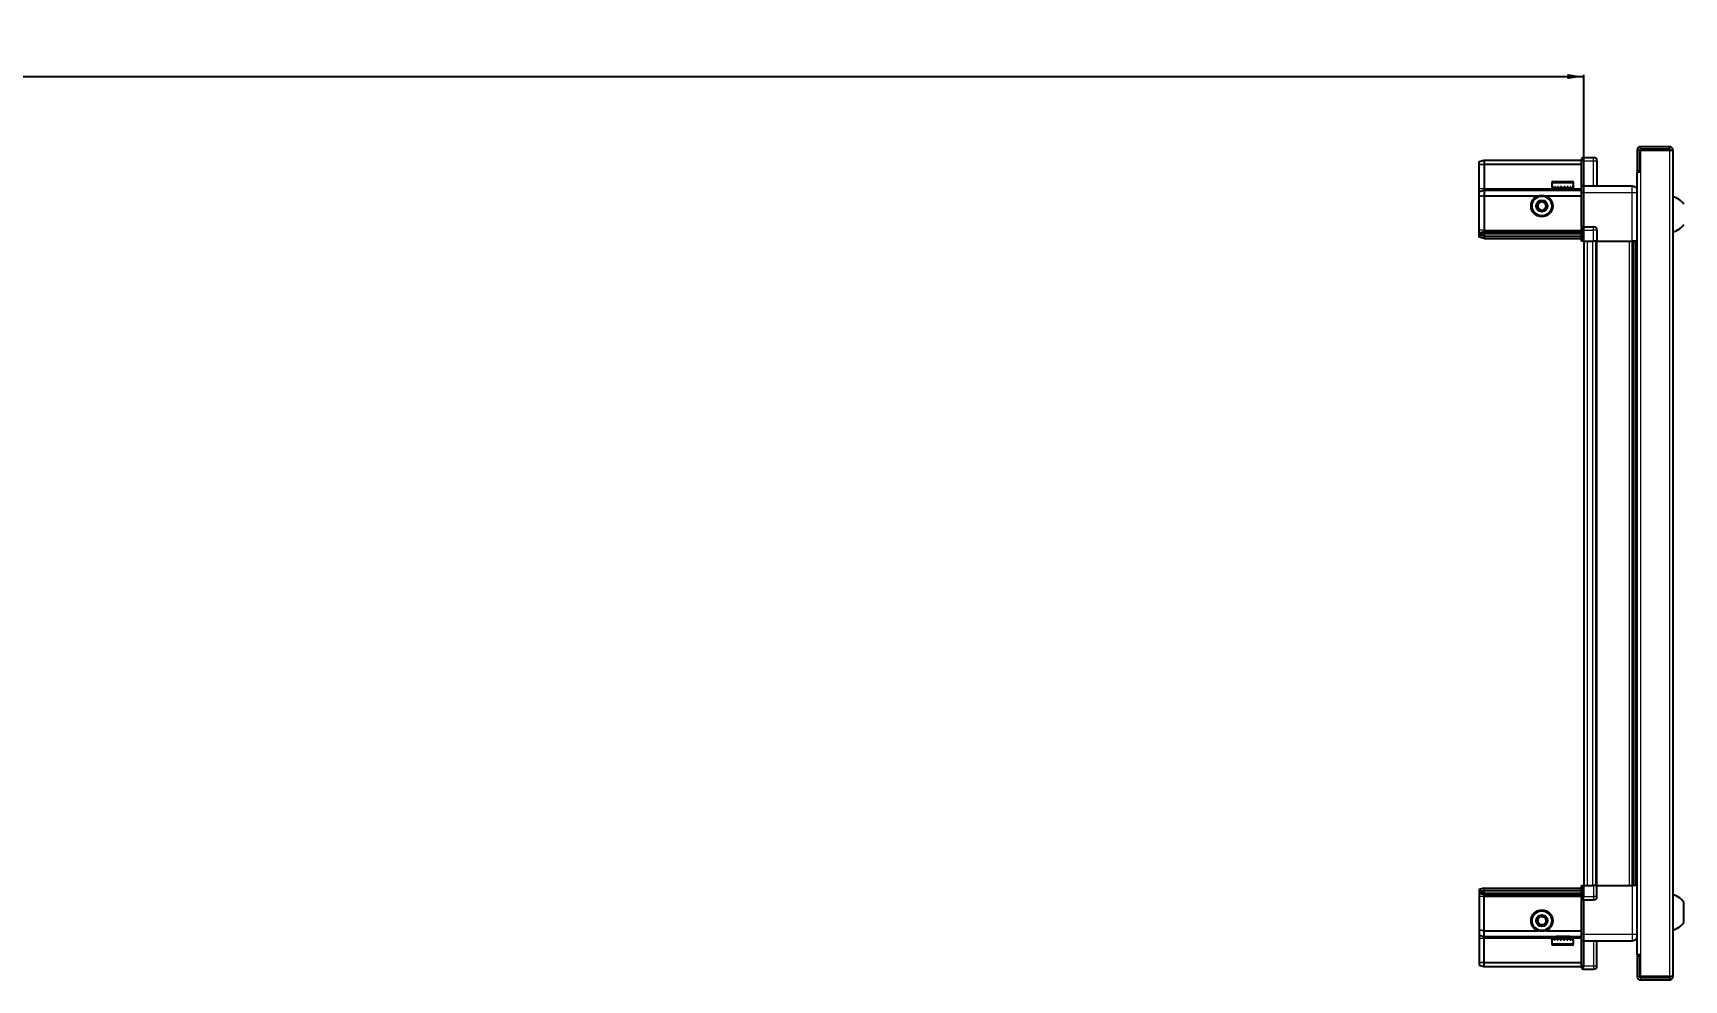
# Model space of a CAD drawing. Header units: millimetres. Extents: x 834 to 5053, y -1209 to 1858.
# Drawn here: x 3081 to 4070, y 1227 to 1794 of the extents above; entities that cross this region are included whole.
import ezdxf

# ---------------------------------------------------------------- set-up
doc = ezdxf.new("R2010")
doc.units = ezdxf.units.MM
doc.layers.add('FORMAT', color=7, linetype='Continuous')
doc.styles.add('SLDTEXTSTYLE0', font='TXT', dxfattribs={"width": 0.75})
doc.dimstyles.new('SLDDIMSTYLE0', dxfattribs={"dimtxt": 20, "dimasz": 10, "dimexe": 0, "dimexo": 0.0625, "dimgap": 5, "dimtad": 2, "dimdec": 1, "dimrnd": 1e-09, "dimzin": 12, "dimdsep": 46, "dimtxsty": 'SLDTEXTSTYLE0', "dimsah": 1, "dimcen": 0.09, "dimadec": 0, "dimazin": 3, "dimtfac": 1, "dimtofl": 0, "dimtmove": 0, "dimatfit": 3, "dimfxl": 0, "dimfrac": 2, "dimtolj": 1, "dimtzin": 12, "dimarcsym": 0})

# ---------------------------------------------------------------- blocks, each defined once
blk = doc.blocks.new('_D_4')
at = {"layer": 'FORMAT'}
for p, q in [((1910.07, 1669.77), (1910.07, 1769.26)), ((1910.07, 1768.26), (4010.07, 1768.26)), ((4010.07, 1669.77), (4010.07, 1769.26))]:
    blk.add_line(p, q, dxfattribs=at)
for points in [[(1910.07, 1768.26), (1920.07, 1766.72), (1920.07, 1769.8)], [(4010.07, 1768.26), (4000.07, 1769.8), (4000.07, 1766.72)]]:
    blk.add_solid(points, dxfattribs=at)
at = {"layer": 'FORMAT', "insert": (2930.51, 1794.04), "char_height": 20, "attachment_point": 1, "style": 'SLDTEXTSTYLE0'}
blk.add_mtext('2100', dxfattribs=at)

msp = doc.modelspace()

# ---------------------------------------------------------------- linework, layer by layer
at = {"color": 7, "linetype": 'Continuous', "lineweight": 25}
for p, q in [((4041.92, 1724.16), (4041.92, 1711.76)), ((4043.42, 1724.16), (4043.42, 1711.76)), ((4043.92, 1711.26), (4043.92, 1724.16)), ((4043.92, 1724.16), (4061.32, 1724.16)), ((4061.32, 1726.26), (4044.02, 1726.26)), ((4061.32, 1724.76), (4044.02, 1724.76)), ((4061.32, 1724.76), (4061.32, 1726.26)), ((4061.32, 1724.16), (4063.42, 1724.16)), ((4063.42, 1724.16), (4063.42, 1229.36)), ((3947.42, 1717.45), (3950.42, 1718.26)), ((3947.42, 1715.6), (3947.42, 1717.45)), ((3947.42, 1715.6), (3950.42, 1715.76)), ((3947.42, 1701.26), (3947.42, 1715.6)), ((3950.42, 1718.26), (3950.42, 1715.76)), ((3950.42, 1718.26), (4008.72, 1718.26)), ((3950.42, 1715.76), (3950.42, 1701.26)), ((3950.42, 1715.76), (4008.72, 1715.76)), ((4009.59, 1719.76), (4008.72, 1719.26)), ((4009.59, 1719.76), (4008.72, 1719.26)), ((4008.72, 1719.26), (4008.72, 1717.76)), ((4008.72, 1702.96), (4008.72, 1717.76)), ((4009.92, 1719.76), (4009.59, 1719.76)), ((4009.92, 1719.76), (4009.59, 1719.76)), ((4009.92, 1717.76), (4009.92, 1719.76)), ((4009.92, 1719.76), (4009.92, 1719.76)), ((4009.92, 1719.76), (4015.92, 1719.76)), ((4009.92, 1717.76), (4009.92, 1702.96)), ((4017.92, 1717.76), (4017.92, 1702.76)), ((4041.82, 1711.26), (4041.82, 1242.26)), ((4041.82, 1711.26), (4043.92, 1711.26)), ((4041.92, 1711.76), (4043.42, 1711.76)), ((3947.42, 1699.45), (3947.42, 1701.26)), ((3950.42, 1701.26), (3950.42, 1700.26)), ((3990.92, 1704.66), (3990.92, 1701.76)), ((3990.92, 1701.76), (3990.96, 1701.76)), ((3991.08, 1702.26), (3990.96, 1702.26)), ((3990.96, 1702.26), (3990.96, 1701.76)), ((3990.96, 1701.76), (3991.08, 1701.76)), ((3991.08, 1702.26), (3991.08, 1701.76)), ((3991.08, 1701.76), (3991.49, 1701.76)), ((3991.83, 1702.26), (3991.49, 1702.26)), ((3991.49, 1702.26), (3991.49, 1701.76)), ((3991.49, 1701.76), (3991.83, 1701.76)), ((3991.72, 1705.46), (4003.12, 1705.46)), ((3991.83, 1702.26), (3991.83, 1701.76)), ((3991.83, 1701.76), (3992.6, 1701.76)), ((3993.12, 1702.26), (3992.6, 1702.26)), ((3992.6, 1702.26), (3992.6, 1701.76)), ((3992.6, 1701.76), (3993.12, 1701.76)), ((3993.02, 1701.76), (3993.02, 1701.66)), ((3993.02, 1701.66), (4001.82, 1701.66)), ((3993.12, 1702.26), (3993.12, 1701.76)), ((3993.12, 1701.76), (3994.18, 1701.76)), ((3993.42, 1701.26), (3994.11, 1700.77)), ((3993.42, 1701.26), (4001.42, 1701.26)), ((3994.11, 1700.77), (3993.42, 1700.29)), ((3994.11, 1700.77), (4000.73, 1700.77)), ((3994.84, 1702.26), (3994.18, 1702.26)), ((3994.18, 1702.26), (3994.18, 1701.76)), ((3994.18, 1701.76), (3994.84, 1701.76)), ((3994.84, 1702.26), (3994.84, 1701.76)), ((3994.84, 1701.76), (3996.08, 1701.76)), ((3996.81, 1702.26), (3996.08, 1702.26)), ((3996.08, 1702.26), (3996.08, 1701.76)), ((3996.08, 1701.76), (3996.51, 1701.76)), ((3996.51, 1702.26), (3996.51, 1701.76)), ((3996.81, 1702.26), (3996.81, 1701.76)), ((3996.81, 1701.76), (3998.11, 1701.76)), ((3998.84, 1702.26), (3998.11, 1702.26)), ((3998.11, 1702.26), (3998.11, 1701.76)), ((3998.38, 1702.26), (3998.38, 1701.76)), ((3998.38, 1701.76), (3998.84, 1701.76)), ((3998.84, 1702.26), (3998.84, 1701.76)), ((3998.84, 1701.76), (4000.08, 1701.76)), ((4000.73, 1702.26), (4000.08, 1702.26)), ((4000.08, 1702.26), (4000.08, 1701.76)), ((4000.08, 1701.76), (4000.73, 1701.76)), ((4000.73, 1702.26), (4000.73, 1701.76)), ((4000.73, 1701.76), (4001.78, 1701.76)), ((4000.73, 1700.77), (4001.42, 1701.26)), ((4001.42, 1700.29), (4000.73, 1700.77)), ((4002.3, 1702.26), (4001.78, 1702.26)), ((4001.78, 1702.26), (4001.78, 1701.76)), ((4001.78, 1701.76), (4002.3, 1701.76)), ((4001.82, 1701.66), (4001.82, 1701.76)), ((4002.3, 1702.26), (4002.3, 1701.76)), ((4002.3, 1701.76), (4003.06, 1701.76)), ((4003.39, 1702.26), (4003.06, 1702.26)), ((4003.06, 1702.26), (4003.06, 1701.76)), ((4003.06, 1701.76), (4003.39, 1701.76)), ((4003.39, 1702.26), (4003.39, 1701.76)), ((4003.39, 1701.76), (4003.78, 1701.76)), ((4003.89, 1702.26), (4003.78, 1702.26)), ((4003.78, 1702.26), (4003.78, 1701.76)), ((4003.78, 1701.76), (4003.89, 1701.76)), ((4003.89, 1702.26), (4003.89, 1701.76)), ((4003.89, 1701.76), (4003.92, 1701.76)), ((4003.92, 1701.76), (4003.92, 1704.66)), ((4008.72, 1702.76), (4008.72, 1702.96)), ((4009.92, 1702.76), (4008.72, 1702.76)), ((4008.72, 1698.76), (4008.72, 1702.76)), ((4009.92, 1702.96), (4009.92, 1702.76)), ((4009.92, 1702.76), (4009.92, 1698.76)), ((4009.92, 1702.76), (4038.92, 1702.76)), ((3947.42, 1699.45), (3950.42, 1700.26)), ((3947.42, 1696.42), (3947.42, 1699.45)), ((3950.42, 1696.76), (3947.42, 1696.42)), ((3947.42, 1676.26), (3947.42, 1696.42)), ((3950.42, 1700.26), (3950.42, 1696.76)), ((3950.42, 1700.26), (4008.72, 1700.26)), ((3950.42, 1696.76), (3950.42, 1676.26)), ((3950.42, 1696.76), (3982.42, 1696.76)), ((3987.42, 1696.76), (4008.72, 1696.76)), ((3993.42, 1700.29), (3993.42, 1700.26)), ((3993.42, 1700.29), (4001.42, 1700.29)), ((4001.42, 1700.26), (4001.42, 1700.29)), ((4008.72, 1678.46), (4008.72, 1698.76)), ((4009.92, 1698.76), (4009.92, 1678.46)), ((3947.42, 1674.45), (3947.42, 1676.26)), ((3950.42, 1675.26), (3947.42, 1674.45)), ((3947.42, 1673.71), (3947.42, 1674.45)), ((3950.42, 1674.26), (3947.42, 1673.71)), ((3947.42, 1673.21), (3947.42, 1673.71)), ((3950.42, 1672.76), (3947.42, 1673.21)), ((3947.42, 1672.06), (3947.42, 1673.21)), ((3950.42, 1671.26), (3947.42, 1672.06)), ((3950.42, 1676.26), (3950.42, 1675.26)), ((3950.42, 1675.26), (3950.42, 1674.26)), ((3950.42, 1675.26), (4008.72, 1675.26)), ((3950.42, 1674.26), (3950.42, 1672.76)), ((3950.42, 1674.26), (4008.72, 1674.26)), ((3950.42, 1672.76), (3950.42, 1671.26)), ((3950.42, 1672.76), (4008.72, 1672.76)), ((3950.42, 1671.26), (4008.72, 1671.26)), ((4008.72, 1678.26), (4008.72, 1678.46)), ((4009.92, 1678.26), (4008.72, 1678.26)), ((4008.72, 1678.26), (4008.72, 1677.58)), ((4008.72, 1669.76), (4008.72, 1677.58)), ((4009.59, 1676.26), (4009.59, 1669.76)), ((4009.92, 1678.46), (4009.92, 1678.26)), ((4009.92, 1676.26), (4009.92, 1678.26)), ((4009.92, 1676.26), (4009.92, 1678.26)), ((4009.92, 1678.26), (4015.92, 1678.26)), ((4009.92, 1676.26), (4009.92, 1669.76)), ((4017.92, 1676.26), (4017.92, 1669.76)), ((4009.59, 1669.76), (4008.72, 1669.76)), ((4009.92, 1669.76), (4009.59, 1669.76)), ((4009.92, 1669.76), (4015.92, 1669.76)), ((4010.07, 1669.76), (4010.07, 1283.76)), ((4017.92, 1669.76), (4015.92, 1669.76)), ((4017.27, 1669.76), (4017.27, 1283.76)), ((4017.92, 1669.76), (4038.92, 1669.76)), ((4039.94, 1283.76), (4039.94, 1669.76)), ((4039.98, 1283.76), (4039.98, 1669.76)), ((4041.77, 1669.76), (4041.77, 1283.76)), ((3950.42, 1282.26), (3947.42, 1281.45)), ((3947.42, 1281.45), (3947.42, 1280.3)), ((3950.42, 1280.76), (3947.42, 1280.3)), ((3947.42, 1280.3), (3947.42, 1279.8)), ((3950.42, 1279.26), (3947.42, 1279.8)), ((3947.42, 1279.8), (3947.42, 1279.06)), ((3950.42, 1278.26), (3947.42, 1279.06)), ((3947.42, 1279.06), (3947.42, 1277.26)), ((3947.42, 1277.26), (3947.42, 1257.09)), ((3950.42, 1280.76), (3950.42, 1282.26)), ((3950.42, 1282.26), (4008.72, 1282.26)), ((3950.42, 1279.26), (3950.42, 1280.76)), ((3950.42, 1280.76), (4008.72, 1280.76)), ((3950.42, 1279.26), (4008.72, 1279.26)), ((3950.42, 1278.26), (3950.42, 1279.26)), ((3950.42, 1278.26), (4008.72, 1278.26)), ((3950.42, 1277.26), (3950.42, 1278.26)), ((3950.42, 1256.76), (3950.42, 1277.26)), ((4008.72, 1275.93), (4008.72, 1283.76)), ((4008.72, 1283.76), (4009.59, 1283.76)), ((4008.72, 1275.93), (4008.72, 1275.26)), ((4009.59, 1283.76), (4009.59, 1283.76)), ((4009.59, 1283.76), (4009.59, 1277.26)), ((4009.92, 1283.76), (4009.59, 1283.76)), ((4009.92, 1283.76), (4009.92, 1277.26)), ((4009.92, 1283.76), (4009.92, 1283.76)), ((4009.92, 1283.76), (4015.92, 1283.76)), ((4009.92, 1283.76), (4009.92, 1277.26)), ((4009.92, 1275.26), (4009.92, 1277.26)), ((4017.92, 1283.76), (4015.92, 1283.76)), ((4017.92, 1277.26), (4017.92, 1283.76)), ((4017.92, 1283.76), (4038.92, 1283.76)), ((4009.92, 1275.26), (4008.72, 1275.26)), ((4008.72, 1275.06), (4008.72, 1275.26)), ((4008.72, 1254.76), (4008.72, 1275.06)), ((4009.92, 1275.26), (4009.92, 1275.06)), ((4009.92, 1275.26), (4015.92, 1275.26)), ((4009.92, 1275.06), (4009.92, 1254.76)), ((4070.02, 1261.76), (4070.02, 1273.76)), ((3950.42, 1256.76), (3947.42, 1257.09)), ((3947.42, 1257.09), (3947.42, 1254.06)), ((3950.42, 1256.76), (3982.42, 1256.76)), ((3950.42, 1253.26), (3950.42, 1256.76)), ((3987.42, 1256.76), (4008.72, 1256.76)), ((3947.42, 1254.06), (3950.42, 1253.26)), ((3947.42, 1254.06), (3947.42, 1252.26)), ((3947.42, 1252.26), (3947.42, 1237.91)), ((3950.42, 1253.26), (4008.72, 1253.26)), ((3950.42, 1252.26), (3950.42, 1253.26)), ((3950.42, 1237.76), (3950.42, 1252.26)), ((3990.92, 1251.76), (3990.92, 1248.86)), ((3990.94, 1251.76), (3990.92, 1251.76)), ((3990.94, 1251.26), (3990.94, 1251.76)), ((3991.04, 1251.76), (3990.94, 1251.76)), ((3990.94, 1251.26), (3991.04, 1251.26)), ((3991.04, 1251.26), (3991.04, 1251.76)), ((3991.41, 1251.76), (3991.04, 1251.76)), ((3991.41, 1251.26), (3991.41, 1251.76)), ((3991.73, 1251.76), (3991.41, 1251.76)), ((3991.41, 1251.26), (3991.73, 1251.26)), ((4003.12, 1248.06), (3991.72, 1248.06)), ((3991.73, 1251.26), (3991.73, 1251.76)), ((3992.47, 1251.76), (3991.73, 1251.76)), ((3992.47, 1251.26), (3992.47, 1251.76)), ((3992.97, 1251.76), (3992.47, 1251.76)), ((3992.47, 1251.26), (3992.97, 1251.26)), ((3992.97, 1251.26), (3992.97, 1251.76)), ((3994.01, 1251.76), (3992.97, 1251.76)), ((3993.02, 1251.86), (3993.02, 1251.76)), ((4001.82, 1251.86), (3993.02, 1251.86)), ((3993.42, 1253.26), (3993.42, 1253.22)), ((3993.42, 1253.22), (3994.11, 1252.74)), ((4001.42, 1253.22), (3993.42, 1253.22)), ((3994.11, 1252.74), (3993.42, 1252.26)), ((4001.42, 1252.26), (3993.42, 1252.26)), ((3994.01, 1251.26), (3994.01, 1251.76)), ((3994.66, 1251.76), (3994.01, 1251.76)), ((3994.01, 1251.26), (3994.66, 1251.26)), ((4000.73, 1252.74), (3994.11, 1252.74)), ((3994.66, 1251.26), (3994.66, 1251.76)), ((3995.89, 1251.76), (3994.66, 1251.76)), ((3995.89, 1251.26), (3995.89, 1251.76)), ((3996.38, 1251.76), (3995.89, 1251.76)), ((3995.89, 1251.26), (3996.61, 1251.26)), ((3996.38, 1251.26), (3996.38, 1251.76)), ((3996.61, 1251.26), (3996.61, 1251.76)), ((3997.91, 1251.76), (3996.61, 1251.76)), ((3997.91, 1251.26), (3997.91, 1251.76)), ((3997.91, 1251.26), (3998.64, 1251.26)), ((3998.25, 1251.26), (3998.25, 1251.76)), ((3998.64, 1251.76), (3998.25, 1251.76)), ((3998.64, 1251.26), (3998.64, 1251.76)), ((3999.89, 1251.76), (3998.64, 1251.76)), ((3999.89, 1251.26), (3999.89, 1251.76)), ((4000.56, 1251.76), (3999.89, 1251.76)), ((3999.89, 1251.26), (4000.56, 1251.26)), ((4000.56, 1251.26), (4000.56, 1251.76)), ((4001.63, 1251.76), (4000.56, 1251.76)), ((4000.73, 1252.74), (4001.42, 1253.22)), ((4001.42, 1252.26), (4000.73, 1252.74)), ((4001.42, 1253.22), (4001.42, 1253.26)), ((4001.63, 1251.26), (4001.63, 1251.76)), ((4002.16, 1251.76), (4001.63, 1251.76)), ((4001.63, 1251.26), (4002.16, 1251.26)), ((4001.82, 1251.76), (4001.82, 1251.86)), ((4002.16, 1251.26), (4002.16, 1251.76)), ((4002.95, 1251.76), (4002.16, 1251.76)), ((4002.95, 1251.26), (4002.95, 1251.76)), ((4003.3, 1251.76), (4002.95, 1251.76)), ((4002.95, 1251.26), (4003.3, 1251.26)), ((4003.3, 1251.26), (4003.3, 1251.76)), ((4003.74, 1251.76), (4003.3, 1251.76)), ((4003.74, 1251.26), (4003.74, 1251.76)), ((4003.87, 1251.76), (4003.74, 1251.76)), ((4003.74, 1251.26), (4003.87, 1251.26)), ((4003.87, 1251.26), (4003.87, 1251.76)), ((4003.92, 1251.76), (4003.87, 1251.76)), ((4003.92, 1248.86), (4003.92, 1251.76)), ((4008.72, 1250.76), (4008.72, 1254.76)), ((4009.92, 1250.76), (4008.72, 1250.76)), ((4008.72, 1250.56), (4008.72, 1250.76)), ((4008.72, 1235.76), (4008.72, 1250.56)), ((4009.92, 1254.76), (4009.92, 1250.76)), ((4009.92, 1250.76), (4009.92, 1250.56)), ((4009.92, 1250.76), (4038.92, 1250.76)), ((4009.92, 1250.56), (4009.92, 1235.76)), ((4009.92, 1250.56), (4009.92, 1235.76)), ((4017.92, 1235.76), (4017.92, 1250.76)), ((3947.42, 1237.91), (3950.42, 1237.76)), ((3947.42, 1237.91), (3947.42, 1236.06)), ((3947.42, 1236.06), (3950.42, 1235.26)), ((3950.42, 1237.76), (4008.72, 1237.76)), ((3950.42, 1235.26), (3950.42, 1237.76)), ((4043.92, 1242.26), (4041.82, 1242.26)), ((4041.92, 1241.76), (4043.42, 1241.76)), ((4041.92, 1241.76), (4041.92, 1229.36)), ((4043.42, 1241.76), (4043.42, 1229.36)), ((4043.92, 1229.36), (4043.92, 1242.26)), ((3950.42, 1235.26), (4008.72, 1235.26)), ((4008.72, 1235.76), (4008.72, 1234.26)), ((4008.72, 1234.26), (4009.59, 1233.76)), ((4009.92, 1233.76), (4009.59, 1233.76)), ((4009.92, 1233.76), (4009.92, 1235.76)), ((4009.92, 1233.76), (4015.92, 1233.76)), ((4061.32, 1229.36), (4043.92, 1229.36)), ((4044.02, 1228.76), (4061.32, 1228.76)), ((4044.02, 1227.26), (4061.32, 1227.26)), ((4063.42, 1229.36), (4061.32, 1229.36)), ((4061.32, 1228.76), (4061.32, 1227.26))]:
    msp.add_line(p, q, dxfattribs=at)
at = {"color": 8, "linetype": 'Continuous', "lineweight": 18}
for p, q in [((4043.42, 1724.16), (4041.92, 1724.16)), ((4044.02, 1724.76), (4044.02, 1726.26)), ((4061.32, 1724.16), (4061.32, 1229.36)), ((4009.92, 1717.76), (4008.72, 1717.76)), ((4009.92, 1717.76), (4015.92, 1717.76)), ((4015.92, 1717.76), (4015.92, 1719.76)), ((4015.92, 1702.76), (4015.92, 1717.76)), ((4015.92, 1717.76), (4017.92, 1717.76)), ((4043.92, 1711.26), (4043.92, 1242.26)), ((3947.42, 1701.26), (3950.42, 1701.26)), ((3950.42, 1701.26), (3993.42, 1701.26)), ((3990.92, 1704.66), (4003.92, 1704.66)), ((4001.42, 1701.26), (4008.72, 1701.26)), ((4008.72, 1702.96), (4009.92, 1702.96)), ((4009.92, 1698.76), (4008.72, 1698.76)), ((4009.92, 1698.76), (4038.92, 1698.76)), ((4038.92, 1669.76), (4038.92, 1698.76)), ((3950.42, 1676.26), (3947.42, 1676.26)), ((3950.42, 1676.26), (4008.72, 1676.26)), ((4008.72, 1678.46), (4009.92, 1678.46)), ((4009.92, 1676.26), (4009.59, 1676.26)), ((4009.92, 1676.26), (4015.92, 1676.26)), ((4015.92, 1676.26), (4015.92, 1678.26)), ((4015.92, 1669.76), (4015.92, 1676.26)), ((4017.92, 1676.26), (4015.92, 1676.26)), ((4012.07, 1669.76), (4012.07, 1283.76)), ((4015.27, 1669.76), (4015.27, 1283.76)), ((4017.92, 1669.76), (4017.92, 1283.76)), ((4037.32, 1283.76), (4037.32, 1669.76)), ((4038.74, 1669.76), (4038.74, 1283.76)), ((4041.18, 1283.76), (4041.18, 1669.76)), ((3950.42, 1277.26), (3947.42, 1277.26)), ((3950.42, 1277.26), (4008.72, 1277.26)), ((4009.92, 1283.76), (4009.59, 1283.76)), ((4009.92, 1277.26), (4009.59, 1277.26)), ((4009.92, 1277.26), (4015.92, 1277.26)), ((4015.92, 1283.76), (4015.92, 1277.26)), ((4017.92, 1277.26), (4015.92, 1277.26)), ((4015.92, 1277.26), (4015.92, 1275.26)), ((4038.92, 1283.76), (4038.92, 1254.76)), ((4009.92, 1275.06), (4008.72, 1275.06)), ((3947.42, 1252.26), (3950.42, 1252.26)), ((3950.42, 1252.26), (3993.42, 1252.26)), ((4003.92, 1248.86), (3990.92, 1248.86)), ((4001.42, 1252.26), (4008.72, 1252.26)), ((4009.92, 1254.76), (4008.72, 1254.76)), ((4009.92, 1250.56), (4008.72, 1250.56)), ((4009.92, 1254.76), (4038.92, 1254.76)), ((4015.92, 1250.76), (4015.92, 1235.76)), ((4009.92, 1235.76), (4008.72, 1235.76)), ((4009.92, 1235.76), (4015.92, 1235.76)), ((4015.92, 1235.76), (4017.92, 1235.76)), ((4015.92, 1235.76), (4015.92, 1233.76)), ((4043.42, 1229.36), (4041.92, 1229.36)), ((4044.02, 1228.76), (4044.02, 1227.26))]:
    msp.add_line(p, q, dxfattribs=at)
at = {"color": 7, "linetype": 'Continuous', "lineweight": 25}
for centre, radius in [((3984.92, 1690.76), 6.5), ((3984.92, 1690.76), 3.46), ((3984.92, 1262.76), 6.5), ((3984.92, 1262.76), 3.46)]:
    msp.add_circle(centre, radius, dxfattribs=at)
at = {"color": 8, "linetype": 'Continuous', "lineweight": 18}
for centre in [(3984.92, 1690.76), (3984.92, 1262.76)]:
    msp.add_circle(centre, 5.7, dxfattribs=at)
at = {"color": 7, "linetype": 'Continuous', "lineweight": 25}
for centre, radius, start, end in [((4044.02, 1724.16), 2.1, 90, 180), ((4044.02, 1724.16), 0.6, 90, 180), ((4061.32, 1724.16), 2.1, 0, 90), ((4061.32, 1724.16), 0.6, 0, 90), ((4015.92, 1717.76), 2, 0, 90), ((3991.72, 1704.66), 0.8, 90, 180), ((3993.02, 1701.26), 0.4, 0, 90), ((4001.82, 1701.26), 0.4, 90, 180), ((4003.12, 1704.66), 0.8, 0, 90), ((3984.92, 1690.76), 2.5, 120.74103, 180.74103), ((3984.92, 1690.76), 2.5, 180.74103, 240.74103), ((3984.92, 1690.76), 2.5, 60.74103, 120.74103), ((3984.92, 1690.76), 2.5, 0.74103, 60.74103), ((3984.92, 1690.76), 2.5, 300.74103, 0.74103), ((4060.4, 1684.73), 11.91, 36.1266, 75.29965), ((3984.92, 1690.76), 2.5, 240.74103, 300.74103), ((4015.92, 1676.26), 2, 0, 90), ((4060.4, 1686.78), 11.91, 284.70035, 323.8734), ((4015.92, 1277.26), 2, 270, 0), ((4060.4, 1266.73), 11.91, 36.1266, 75.29965), ((3984.92, 1262.76), 2.5, 155.91157, 215.91157), ((3984.92, 1262.76), 2.5, 95.91157, 155.91157), ((3984.92, 1262.76), 2.5, 215.91157, 275.91157), ((3984.92, 1262.76), 2.5, 35.91157, 95.91157), ((3984.92, 1262.76), 2.5, 275.91157, 335.91157), ((3984.92, 1262.76), 2.5, 335.91157, 35.91157), ((4060.4, 1268.78), 11.91, 284.70035, 323.8734), ((3991.72, 1248.86), 0.8, 180, 270), ((3993.02, 1252.26), 0.4, 270, 360), ((4001.82, 1252.26), 0.4, 180, 270), ((4003.12, 1248.86), 0.8, 270, 360), ((4015.92, 1235.76), 2, 270, 0), ((4044.02, 1229.36), 2.1, 180, 270), ((4044.02, 1229.36), 0.6, 180, 270), ((4061.32, 1229.36), 2.1, 270, 0), ((4061.32, 1229.36), 0.6, 270, 0)]:
    msp.add_arc(centre, radius, start, end, dxfattribs=at)
for centre, start_param, end_param in [((4006.12, 1676.26), 0, 0.722734), ((4006.12, 1277.26), 5.560451, 6.283185)]:
    msp.add_ellipse(centre, major_axis=(3.46, 0), ratio=0.57735, start_param=start_param, end_param=end_param, dxfattribs=at)
for points, knots in [([(4038.92, 1702.76), (4039.36, 1702.71), (4040.04, 1702.64), (4040.85, 1702.2), (4041.41, 1701.76), (4041.68, 1701.39), (4041.82, 1701.21)], [0, 0, 0, 0, 0.384298, 0.591173, 0.802437, 1, 1, 1, 1]), ([(3982.4, 1692.17), (3982.84, 1692.43), (3983.67, 1692.92), (3984.5, 1693.42), (3984.88, 1693.64)], [0, 0, 0, 0, 0.534686, 1, 1, 1, 1]), ([(3982.44, 1689.28), (3982.44, 1689.41), (3982.43, 1690), (3982.42, 1691), (3982.41, 1691.82), (3982.4, 1692.17)], [0, 0, 0, 0, 0.133125, 0.637099, 1, 1, 1, 1]), ([(3984.88, 1693.64), (3985.33, 1693.39), (3986.17, 1692.92), (3987.01, 1692.45), (3987.4, 1692.23)], [0, 0, 0, 0, 0.534686, 1, 1, 1, 1]), ([(3987.4, 1692.23), (3987.4, 1691.89), (3987.42, 1691.06), (3987.43, 1690.07), (3987.44, 1689.47), (3987.44, 1689.35)], [0, 0, 0, 0, 0.362901, 0.866875, 1, 1, 1, 1]), ([(3984.96, 1687.87), (3984.51, 1688.12), (3983.67, 1688.59), (3982.83, 1689.06), (3982.44, 1689.28)], [0, 0, 0, 0, 0.534686, 1, 1, 1, 1]), ([(3987.44, 1689.35), (3986.99, 1689.08), (3986.17, 1688.59), (3985.34, 1688.1), (3984.96, 1687.87)], [0, 0, 0, 0, 0.534686, 1, 1, 1, 1]), ([(4041.77, 1669.76), (4041.73, 1669.76), (4041.51, 1669.76), (4040.79, 1669.76), (4039.83, 1669.76), (4039.18, 1669.76), (4038.92, 1669.76)], [0, 0, 0, 0, 0.071707, 0.420979, 0.770251, 1, 1, 1, 1]), ([(4041.77, 1283.76), (4041.73, 1283.76), (4041.51, 1283.76), (4040.79, 1283.76), (4039.83, 1283.76), (4039.18, 1283.76), (4038.92, 1283.76)], [0, 0, 0, 0, 0.071707, 0.420979, 0.770251, 1, 1, 1, 1]), ([(3982.05, 1262.46), (3982.26, 1262.93), (3982.65, 1263.81), (3983.04, 1264.69), (3983.23, 1265.1)], [0, 0, 0, 0, 0.534686, 1, 1, 1, 1]), ([(3983.74, 1260.12), (3983.44, 1260.54), (3982.87, 1261.32), (3982.31, 1262.1), (3982.05, 1262.46)], [0, 0, 0, 0, 0.534686, 1, 1, 1, 1]), ([(3983.23, 1265.1), (3983.57, 1265.13), (3984.39, 1265.22), (3985.38, 1265.32), (3985.97, 1265.38), (3986.1, 1265.39)], [0, 0, 0, 0, 0.362901, 0.866875, 1, 1, 1, 1]), ([(3986.61, 1260.42), (3986.49, 1260.41), (3985.89, 1260.34), (3984.9, 1260.24), (3984.08, 1260.16), (3983.74, 1260.12)], [0, 0, 0, 0, 0.1331247, 0.6370994, 1, 1, 1, 1]), ([(3986.1, 1265.39), (3986.4, 1264.97), (3986.97, 1264.19), (3987.53, 1263.42), (3987.79, 1263.05)], [0, 0, 0, 0, 0.534686, 1, 1, 1, 1]), ([(3987.79, 1263.05), (3987.58, 1262.58), (3987.19, 1261.7), (3986.79, 1260.83), (3986.61, 1260.42)], [0, 0, 0, 0, 0.534686, 1, 1, 1, 1]), ([(4038.92, 1250.76), (4039.36, 1250.8), (4040.04, 1250.88), (4040.85, 1251.31), (4041.41, 1251.75), (4041.68, 1252.12), (4041.82, 1252.31)], [0, 0, 0, 0, 0.384298, 0.591173, 0.802437, 1, 1, 1, 1])]:
    msp.add_open_spline(points, degree=3, knots=knots, dxfattribs=at)
at = {"color": 8, "linetype": 'Continuous', "lineweight": 18}
for points in [[(4038.92, 1698.76), (4038.92, 1699.28), (4038.92, 1700.33), (4038.92, 1701.65), (4038.92, 1702.58), (4038.92, 1702.7), (4038.92, 1702.76)], [(4038.92, 1254.76), (4038.92, 1254.23), (4038.92, 1253.18), (4038.92, 1251.86), (4038.92, 1250.94), (4038.92, 1250.82), (4038.92, 1250.76)]]:
    msp.add_open_spline(points, degree=3, dxfattribs=at)
for points, knots in [([(4038.92, 1698.76), (4039.36, 1698.76), (4040.04, 1698.76), (4040.85, 1698.76), (4041.41, 1698.76), (4041.68, 1698.76), (4041.82, 1698.76)], [0, 0, 0, 0, 0.384298, 0.591173, 0.802437, 1, 1, 1, 1]), ([(4038.92, 1254.76), (4039.36, 1254.76), (4040.04, 1254.76), (4040.85, 1254.76), (4041.41, 1254.76), (4041.68, 1254.76), (4041.82, 1254.76)], [0, 0, 0, 0, 0.3842982, 0.5911726, 0.8024372, 1, 1, 1, 1])]:
    msp.add_open_spline(points, degree=3, knots=knots, dxfattribs=at)

# ---------------------------------------------------------------- dimensions: what is measured, and where the dimension line sits
at = {"layer": 'FORMAT'}
dim = msp.add_linear_dim(base=(4010.07, 1768.26), p1=(1910.07, 1669.76), p2=(4010.07, 1669.76), angle=0, dimstyle='SLDDIMSTYLE0', dxfattribs=at)
dim.commit()
dim.dimension.update_dxf_attribs({"geometry": '_D_4', "text_midpoint": (2960.07, 1768.26), "dimtype": 160})

doc.saveas('drawing.dxf')
